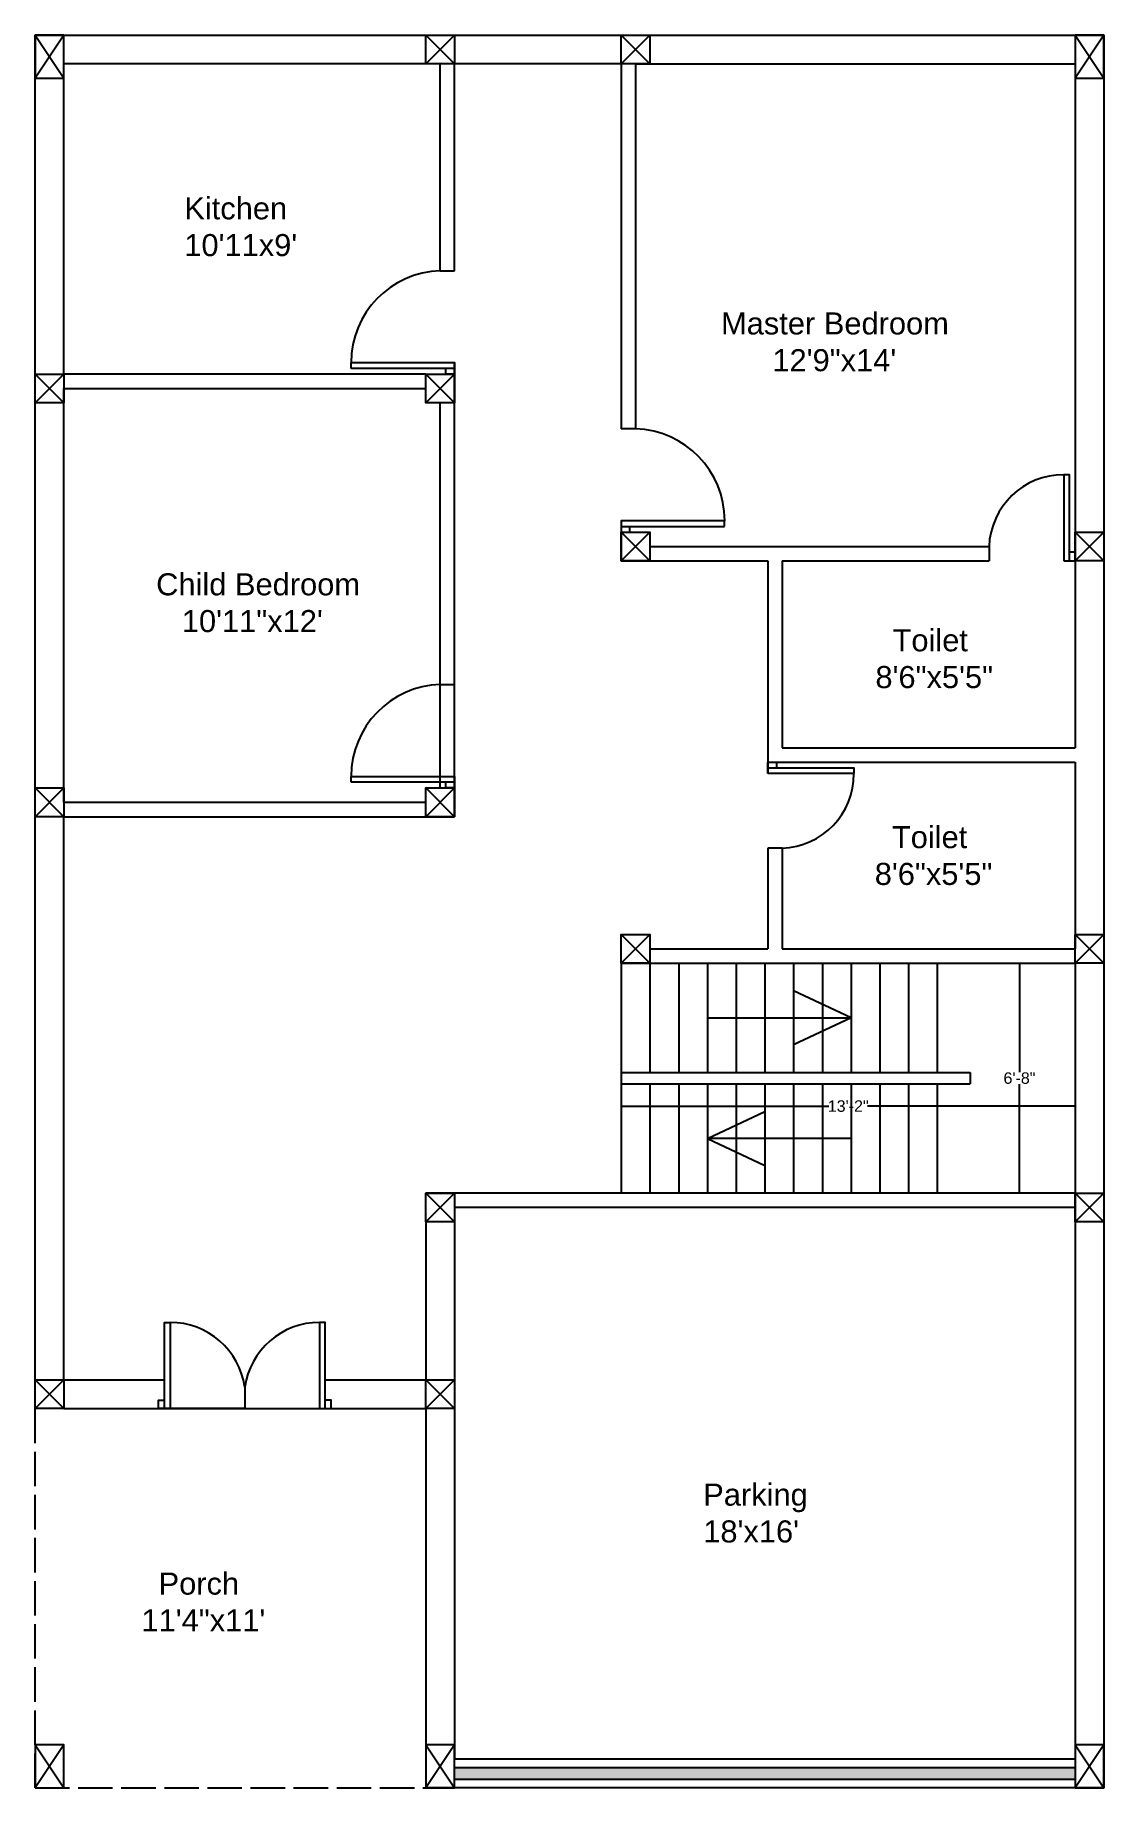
# Model space of a CAD drawing. Header units: inches. Extents: x 26 to 398, y 6 to 616.
import ezdxf

# ---------------------------------------------------------------- set-up
doc = ezdxf.new("R2010")
doc.units = ezdxf.units.IN
doc.header["$MEASUREMENT"] = 0
doc.linetypes.add('ACAD_ISO02W100', pattern=[15, 12, -3])
for name, color, linetype in [('C', 141, 'Continuous'), ('C1', 10, 'Continuous'), ('D1', 231, 'Continuous'), ('D2', 31, 'Continuous')]:
    doc.layers.add(name, color=color, linetype=linetype)
doc.layers.add('Dot Line', color=210, linetype='ACAD_ISO02W100', plot=False)
doc.layers.add('Naming', color=50, linetype='Continuous', plot=False)
doc.styles.get("Standard").update_dxf_attribs({"font": 'arial.ttf'})
doc.dimstyles.get("Standard").update_dxf_attribs({"dimtxt": 4, "dimasz": 0.18, "dimexe": 0.18, "dimexo": 0.0625, "dimgap": 0.09, "dimtad": 0, "dimtih": 1, "dimtoh": 1, "dimdec": 0, "dimzin": 0, "dimdsep": 46, "dimlunit": 3, "dimtxsty": 'Standard', "dimblk": 'ARCHTICK', "dimcen": 0.09, "dimse1": 1, "dimse2": 1, "dimclrd": 2, "dimadec": 0, "dimazin": 0, "dimtfac": 1, "dimtdec": 0, "dimtofl": 0, "dimtmove": 0, "dimatfit": 3, "dimfxl": 1, "dimtolj": 1, "dimtzin": 0, "dimarcsym": 0})

# ---------------------------------------------------------------- blocks, each defined once
blk = doc.blocks.new('_ArchTick')
at = {"color": 0, "linetype": 'ByBlock', "const_width": 0.15}
blk.add_lwpolyline([(-0.5, -0.5), (0.5, 0.5)], dxfattribs=at)
blk = doc.blocks.new('*D5')
at = {"color": 2, "lineweight": -2, "transparency": 16777216}
for p, q in [((230.05, 243.28), (302.28, 243.28)), ((388.05, 243.28), (315.82, 243.28))]:
    blk.add_line(p, q, dxfattribs=at)
at = {"layer": 'Defpoints', "color": 0, "transparency": 16777216}
for p in [(388.05, 243.28), (230.05, 213.01), (388.05, 213.01)]:
    blk.add_point(p, dxfattribs=at)
at = {"color": 2, "lineweight": -2, "transparency": 16777216, "xscale": 0.18, "yscale": 0.18, "zscale": 0.18, "rotation": 180}
blk.add_blockref('_ArchTick', (230.05, 243.28), dxfattribs=at)
at = {"color": 2, "lineweight": -2, "transparency": 16777216, "xscale": 0.18, "yscale": 0.18, "zscale": 0.18}
blk.add_blockref('_ArchTick', (388.05, 243.28), dxfattribs=at)
at = {"color": 0, "transparency": 16777216, "insert": (309.05, 243.28), "char_height": 4, "attachment_point": 5}
blk.add_mtext('\\A1;13\'-2"', dxfattribs=at)
blk = doc.blocks.new('*D6')
at = {"color": 2, "lineweight": -2, "transparency": 16777216}
for p, q in [((368.65, 293.01), (368.65, 255.15)), ((368.65, 213.01), (368.65, 250.88))]:
    blk.add_line(p, q, dxfattribs=at)
at = {"layer": 'Defpoints', "color": 0, "transparency": 16777216}
for p in [(370.34, 293.01), (368.65, 213.01), (370.34, 213.01)]:
    blk.add_point(p, dxfattribs=at)
at = {"color": 2, "lineweight": -2, "transparency": 16777216, "xscale": 0.18, "yscale": 0.18, "zscale": 0.18}
for p, rotation in [((368.65, 293.01), 90), ((368.65, 213.01), 270)]:
    blk.add_blockref('_ArchTick', p, dxfattribs=dict(at, rotation=rotation))
at = {"color": 0, "transparency": 16777216, "insert": (368.65, 253.01), "char_height": 4, "attachment_point": 5}
blk.add_mtext('\\A1;6\'-8"', dxfattribs=at)

msp = doc.modelspace()

# ---------------------------------------------------------------- hatches: boundary and pattern name
at = {"true_color": 0xf8991e}
h = msp.add_hatch(dxfattribs=at)
h.set_pattern_fill('FLEX', color=30, scale=2)
h.set_pattern_definition([(0, (-472.2108, -282.8406), (0, 0.5), [0.5, -0.5]), (45, (-471.71082, -282.84062), (0, 0.5), [0.125, -0.45710678, 0.125, -0.70710678])])
h.paths.add_polyline_path([(388.05, 13.01), (172.05, 13.01), (172.05, 9.01), (388.05, 9.01)])

# ---------------------------------------------------------------- linework, layer by layer
for p, q in [((36.05, 498.01), (36.05, 606.01)), ((167.05, 606.01), (36.05, 606.01)), ((167.05, 534.01), (167.05, 606.01)), ((172.05, 534.01), (172.05, 606.01)), ((230.05, 606.01), (172.05, 606.01)), ((230.05, 606.01), (230.05, 479.01)), ((235.05, 606.01), (388.05, 606.01)), ((235.05, 606.01), (235.05, 479.01)), ((388.05, 606.01), (388.05, 368.01)), ((167.05, 534.01), (172.05, 534.01)), ((172.05, 498.01), (172.05, 502.01)), ((162.05, 498.01), (36.05, 498.01)), ((172.05, 344.01), (172.05, 498.01)), ((36.05, 493.01), (162.05, 493.01)), ((36.05, 349.01), (36.05, 493.01)), ((167.05, 354.01), (167.05, 488.01)), ((235.05, 479.01), (230.05, 479.01)), ((230.05, 447.01), (230.05, 433.01)), ((240.05, 438.01), (358.05, 438.01)), ((358.05, 438.01), (358.05, 433.01)), ((230.05, 433.01), (281.05, 433.01)), ((281.05, 433.01), (281.05, 363.01)), ((286.05, 433.01), (358.05, 433.01)), ((286.05, 433.01), (286.05, 368.01)), ((384.05, 433.01), (388.05, 433.01)), ((167.05, 390.01), (172.05, 390.01)), ((286.05, 368.01), (388.05, 368.01)), ((281.05, 363.01), (388.05, 363.01)), ((281.05, 363.01), (281.05, 359.01)), ((388.05, 363.01), (388.05, 298.01)), ((36.05, 349.01), (162.05, 349.01)), ((36.05, 148.01), (36.05, 344.01)), ((36.05, 344.01), (172.05, 344.01)), ((281.05, 333.01), (281.05, 298.01)), ((286.05, 333.01), (281.05, 333.01)), ((286.05, 333.01), (286.05, 298.01)), ((230.05, 293.01), (230.05, 298.01)), ((230.05, 293.01), (230.05, 213.01)), ((230.05, 293.01), (388.05, 293.01)), ((240.05, 298.01), (281.05, 298.01)), ((240.05, 293.01), (240.05, 255.01)), ((250.05, 293.01), (250.05, 255.01)), ((260.05, 293.01), (260.05, 255.01)), ((270.05, 293.01), (270.05, 255.01)), ((280.05, 293.01), (280.05, 255.01)), ((286.05, 298.01), (388.05, 298.01)), ((290.05, 293.01), (290.05, 255.01)), ((300.05, 293.01), (300.05, 255.01)), ((310.05, 293.01), (310.05, 255.01)), ((320.05, 293.01), (320.05, 255.01)), ((330.05, 293.01), (330.05, 255.01)), ((340.05, 293.01), (340.05, 255.01)), ((388.05, 293.01), (388.05, 16.01)), ((310.05, 274.01), (290.05, 283.37)), ((260.05, 274.01), (310.05, 274.01)), ((310.05, 274.01), (290.05, 264.66)), ((230.05, 255.01), (351.45, 255.01)), ((230.05, 251.01), (351.45, 251.01)), ((240.05, 251.01), (240.05, 213.01)), ((250.05, 251.01), (250.05, 213.01)), ((260.05, 251.01), (260.05, 213.01)), ((270.05, 251.01), (270.05, 213.01)), ((280.05, 251.01), (280.05, 213.01)), ((290.05, 251.01), (290.05, 213.01)), ((300.05, 251.01), (300.05, 213.01)), ((310.05, 251.01), (310.05, 213.01)), ((320.05, 251.01), (320.05, 213.01)), ((330.05, 251.01), (330.05, 213.01)), ((340.05, 251.01), (340.05, 213.01)), ((351.45, 255.01), (351.45, 251.01)), ((260.05, 232.01), (280.05, 241.37)), ((310.05, 232.01), (260.05, 232.01)), ((260.05, 232.01), (280.05, 222.66)), ((388.05, 213.01), (162.05, 213.01)), ((172.05, 208.01), (172.05, 16.01)), ((388.05, 208.01), (172.05, 208.01)), ((162.05, 203.01), (162.05, 148.01)), ((36.05, 148.01), (71.05, 148.01)), ((127.05, 148.01), (162.05, 148.01)), ((36.05, 138.01), (162.05, 138.01)), ((162.05, 138.01), (162.05, 6.01)), ((388.05, 16.01), (172.05, 16.01)), ((388.05, 13.01), (172.05, 13.01)), ((388.05, 9.01), (172.05, 9.01))]:
    msp.add_line(p, q)
msp.add_lwpolyline([(26.05, 148.01), (26.05, 616.01), (398.05, 616.01), (398.05, 6.01), (162.05, 6.01)])
at = {"layer": 'C'}
for p, q in [((36.05, 616.01), (26.05, 601.01)), ((26.05, 616.01), (36.05, 601.01)), ((398.05, 616.01), (388.05, 601.01)), ((388.05, 616.01), (398.05, 601.01)), ((36.05, 21.01), (26.05, 6.01)), ((26.05, 21.01), (36.05, 6.01)), ((172.05, 21.01), (162.05, 6.01)), ((162.05, 21.01), (172.05, 6.01)), ((398.05, 21.01), (388.05, 6.01)), ((388.05, 21.01), (398.05, 6.01))]:
    msp.add_line(p, q, dxfattribs=at)
for points in [[(26.05, 601.01), (36.05, 601.01), (36.05, 616.01), (26.05, 616.01)], [(388.05, 601.01), (398.05, 601.01), (398.05, 616.01), (388.05, 616.01)], [(26.05, 6.01), (36.05, 6.01), (36.05, 21.01), (26.05, 21.01)], [(162.05, 6.01), (172.05, 6.01), (172.05, 21.01), (162.05, 21.01)], [(388.05, 6.01), (398.05, 6.01), (398.05, 21.01), (388.05, 21.01)]]:
    msp.add_lwpolyline(points, close=True, dxfattribs=at)
at = {"layer": 'C1'}
for p, q in [((162.05, 616.01), (172.05, 606.01)), ((172.05, 616.01), (162.05, 606.01)), ((230.05, 616.01), (240.05, 606.01)), ((240.05, 616.01), (230.05, 606.01)), ((26.05, 498.01), (36.05, 488.01)), ((36.05, 498.01), (26.05, 488.01)), ((162.05, 498.01), (172.05, 488.01)), ((172.05, 498.01), (162.05, 488.01)), ((230.05, 443.01), (240.05, 433.01)), ((240.05, 443.01), (230.05, 433.01)), ((388.05, 443.01), (398.05, 433.01)), ((398.05, 443.01), (388.05, 433.01)), ((26.05, 354.01), (36.05, 344.01)), ((36.05, 354.01), (26.05, 344.01)), ((162.05, 354.01), (172.05, 344.01)), ((172.05, 354.01), (162.05, 344.01)), ((230.05, 303.01), (240.05, 293.01)), ((240.05, 303.01), (230.05, 293.01)), ((388.05, 303.01), (398.05, 293.01)), ((398.05, 303.01), (388.05, 293.01)), ((162.05, 213.01), (172.05, 203.01)), ((172.05, 213.01), (162.05, 203.01)), ((388.05, 213.01), (398.05, 203.01)), ((398.05, 213.01), (388.05, 203.01)), ((26.05, 148.01), (36.05, 138.01)), ((36.05, 148.01), (26.05, 138.01)), ((162.05, 148.01), (172.05, 138.01)), ((172.05, 148.01), (162.05, 138.01))]:
    msp.add_line(p, q, dxfattribs=at)
for points in [[(172.05, 606.01), (162.05, 606.01), (162.05, 616.01), (172.05, 616.01)], [(240.05, 606.01), (230.05, 606.01), (230.05, 616.01), (240.05, 616.01)], [(36.05, 488.01), (26.05, 488.01), (26.05, 498.01), (36.05, 498.01)], [(172.05, 488.01), (162.05, 488.01), (162.05, 498.01), (172.05, 498.01)], [(240.05, 433.01), (230.05, 433.01), (230.05, 443.01), (240.05, 443.01)], [(398.05, 433.01), (388.05, 433.01), (388.05, 443.01), (398.05, 443.01)], [(36.05, 344.01), (26.05, 344.01), (26.05, 354.01), (36.05, 354.01)], [(172.05, 344.01), (162.05, 344.01), (162.05, 354.01), (172.05, 354.01)], [(240.05, 293.01), (230.05, 293.01), (230.05, 303.01), (240.05, 303.01)], [(398.05, 293.01), (388.05, 293.01), (388.05, 303.01), (398.05, 303.01)], [(172.05, 203.01), (162.05, 203.01), (162.05, 213.01), (172.05, 213.01)], [(398.05, 203.01), (388.05, 203.01), (388.05, 213.01), (398.05, 213.01)], [(36.05, 138.01), (26.05, 138.01), (26.05, 148.01), (36.05, 148.01)], [(172.05, 138.01), (162.05, 138.01), (162.05, 148.01), (172.05, 148.01)]]:
    msp.add_lwpolyline(points, close=True, dxfattribs=at)
at = {"layer": 'D1'}
for points in [[(136.05, 500.01), (136.05, 502.01), (172.05, 502.01), (172.05, 500.01)], [(266.05, 445.01), (266.05, 447.01), (230.05, 447.01), (230.05, 445.01)], [(136.05, 356.01), (136.05, 358.01), (172.05, 358.01), (172.05, 356.01)]]:
    msp.add_lwpolyline(points, close=True, dxfattribs=at)
for points in [[(172.05, 500.01), (172.05, 498.01), (169.05, 498.01), (169.05, 500.01)], [(230.05, 445.01), (230.05, 443.01), (233.05, 443.01), (233.05, 445.01)], [(172.05, 356.01), (172.05, 354.01), (169.05, 354.01), (169.05, 356.01)]]:
    msp.add_lwpolyline(points, dxfattribs=at)
for centre, start, end in [((168.07, 502.01), 91.81876, 180), ((234.04, 447.01), 0, 88.18124), ((168.07, 358.01), 91.81876, 180)]:
    msp.add_arc(centre, 32.02, start, end, dxfattribs=at)
at = {"layer": 'D2'}
for p, q in [((99.05, 145.48), (99.05, 138.01)), ((99.05, 138.01), (69.05, 138.01)), ((99.05, 138.01), (129.05, 138.01))]:
    msp.add_line(p, q, dxfattribs=at)
for points in [[(384.05, 433.01), (386.05, 433.01), (386.05, 463.01), (384.05, 463.01)], [(281.05, 359.01), (281.05, 361.01), (311.05, 361.01), (311.05, 359.01)], [(73.05, 138.01), (71.05, 138.01), (71.05, 168.01), (73.05, 168.01)], [(125.05, 138.01), (127.05, 138.01), (127.05, 168.01), (125.05, 168.01)]]:
    msp.add_lwpolyline(points, close=True, dxfattribs=at)
for points in [[(386.05, 433.01), (388.05, 433.01), (388.05, 436.01), (386.05, 436.01)], [(281.05, 361.01), (281.05, 363.01), (284.05, 363.01), (284.05, 361.01)], [(71.05, 138.01), (69.05, 138.01), (69.05, 141.01), (71.05, 141.01)], [(127.05, 138.01), (129.05, 138.01), (129.05, 141.01), (127.05, 141.01)]]:
    msp.add_lwpolyline(points, dxfattribs=at)
for centre, radius, start, end in [((384.05, 436.99), 26.02, 90, 177.75339), ((285.03, 359.01), 26.02, 272.24661, 0), ((73.05, 141.75), 26.27, 8.17123, 90), ((125.05, 141.75), 26.27, 90, 171.82877)]:
    msp.add_arc(centre, radius, start, end, dxfattribs=at)
at = {"layer": 'Dot Line'}
for q in [(26.05, 138.01), (162.05, 6.01)]:
    msp.add_line((26.05, 6.01), q, dxfattribs=at)

# ---------------------------------------------------------------- texts
at = {"layer": 'Naming', "char_height": 7.68, "attachment_point": 1}
for s, width, gutter_width, insert in [("Kitchen\\P10'11x9'", 3190.9861, 48, (78, 559.56)), ('Master Bedroom\\P      12\'9"x14\'', 3988.7327, 60, (264.79, 519.51)), ('Child Bedroom\\P   10\'11"x12\'', 3988.7327, 60, (68.19, 428.72)), ('   Toilet\\P 8\'6"x5\'5"', 3988.7327, 60, (315.54, 409.24)), ('   Toilet\\P 8\'6"x5\'5"', 3988.7327, 60, (315.31, 340.74)), ("Parking\\P18'x16'", 3190.9861, 48, (258.6, 111.92)), ('  Porch\\P11\'4"x11\'', 3190.9861, 48, (63.09, 80.97))]:
    msp.add_mtext_dynamic_manual_height_columns(s, width=width, gutter_width=gutter_width, heights=[0], dxfattribs=dict(at, insert=insert))

# ---------------------------------------------------------------- dimensions: what is measured, and where the dimension line sits
dim = msp.add_linear_dim(base=(368.65, 213.01), p1=(370.34, 293.01), p2=(370.34, 213.01), angle=90, dimstyle='Standard')
dim.commit()
dim.dimension.update_dxf_attribs({"geometry": '*D6', "text_midpoint": (368.65, 253.01)})
dim = msp.add_linear_dim(base=(388.05, 243.28), p1=(230.05, 213.01), p2=(388.05, 213.01), dimstyle='Standard')
dim.commit()
dim.dimension.update_dxf_attribs({"geometry": '*D5', "text_midpoint": (309.05, 243.28)})

doc.saveas('drawing.dxf')
